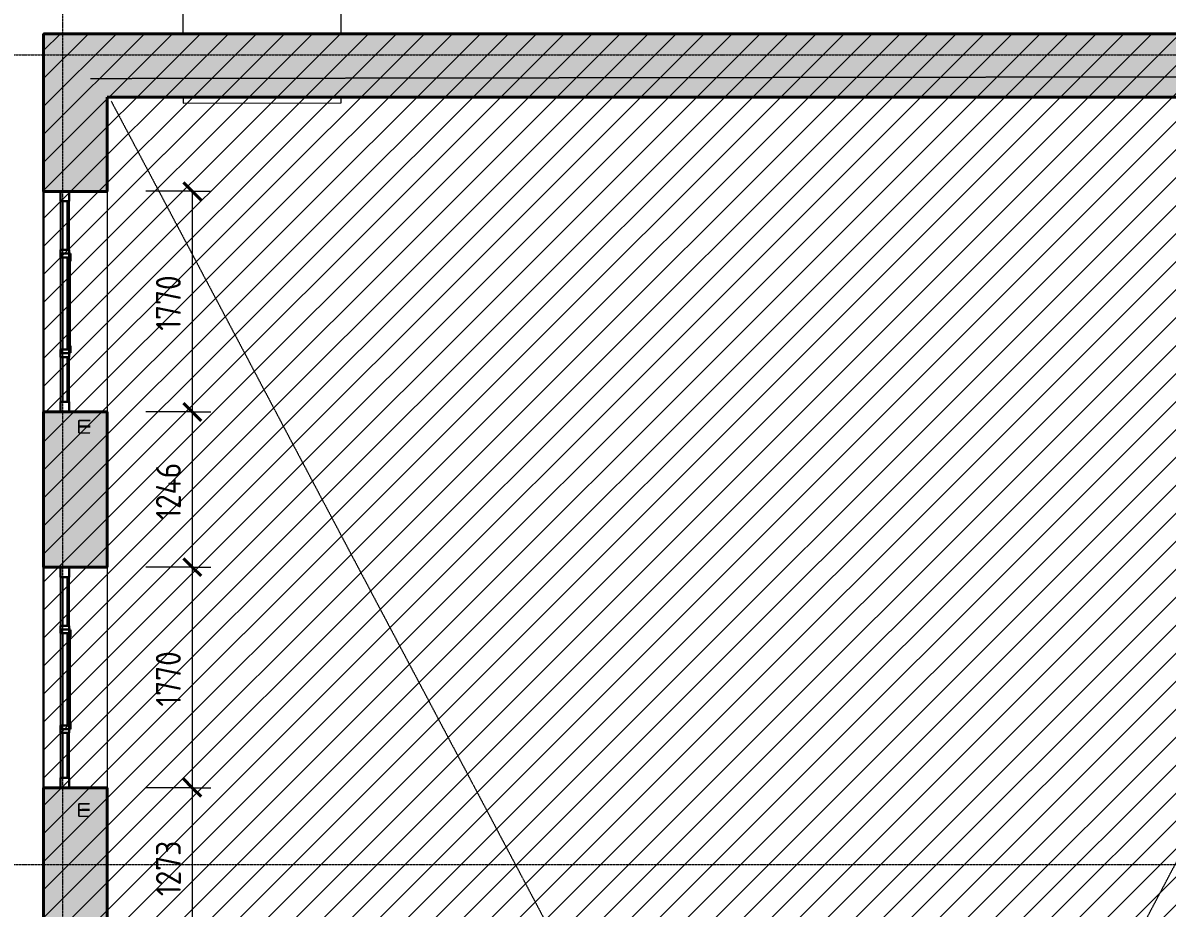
# Model space of a CAD drawing. Header units: millimetres. Extents: x -11886 to 379896, y -8130 to 47743.
# Drawn here: x 18289 to 27469, y 36508 to 43612 of the extents above; entities that cross this region are included whole.
import ezdxf

# ---------------------------------------------------------------- set-up
doc = ezdxf.new("R2010")
doc.units = ezdxf.units.MM
for name, pattern in [('ADSK_Линия сетки', [25, 20, -2.5, 0, -2.5]), ('ADSK_Сверху', [4.5, 3, -1.5]), ('ADSK_Снесено', [4.5, 3, -1.5])]:
    doc.linetypes.add(name, pattern=pattern)
for name, color, linetype, lineweight, true_color in [('_ Окна', 5, 'Continuous', 30, 0x0000ff), ('Витраж', 5, 'Continuous', 18, 0x0000ff), ('Линии', 7, 'Continuous', 9, 0x00a600), ('Окна', 5, 'Continuous', 18, 0x0000ff), ('Панели витража', 5, 'Continuous', 18, 0x0000ff), ('Стены наружные', 1, 'ADSK_Снесено', 18, 0xff0000)]:
    doc.layers.add(name, color=color, linetype=linetype, lineweight=lineweight, true_color=true_color)
for name, color, linetype, lineweight in [('Каркас', 7, 'Continuous', 18), ('Оси', 7, 'Continuous', 9), ('Перекрытие', 7, 'Continuous', 18), ('Размеры', 7, 'Continuous', 9), ('Размеры-100', 7, 'Continuous', 9)]:
    doc.layers.add(name, color=color, linetype=linetype, lineweight=lineweight)
doc.styles.add('GOST Common_1', font='GOST_Common.ttf', dxfattribs={"width": 0.9, "height": 200})
doc.dimstyles.new('ADSK_Основной_2_мм_Округление_до_1_мм', dxfattribs={"dimscale": 304.8, "dimtxt": 201.142999, "dimasz": 0.463911, "dimexe": 0.492126, "dimexo": 0.492126, "dimgap": 0.098425, "dimtad": 1, "dimdec": 0, "dimdsep": 46, "dimtxsty": 'GOST Common_1', "dimblk1": 'OBLIQUE', "dimblk2": 'OBLIQUE', "dimsah": 1, "dimcen": 0.09, "dimdle": 0.492126, "dimazin": 2, "dimtfac": 1, "dimtdec": 4, "dimtix": 1, "dimtmove": 0, "dimatfit": 3, "dimfxl": 1, "dimtvp": 1, "dimtolj": 1, "dimtzin": 0, "dimlwd": 20, "dimlwe": 20, "dimarcsym": 2})

# ---------------------------------------------------------------- blocks, each defined once
blk = doc.blocks.new('Типовая двутавровая балка _АСТО 20-93_ Балки - 100х200мм-836994-01 План 1-го этажа маркировочный')
at = {"layer": 'Каркас', "color": 253, "linetype": 'ADSK_Сверху', "true_color": 0xaaaaaa}
for p, q in [((-6151.7, 50), (-6151.7, -50)), ((-6151.7, 50), (-6061, 50)), ((-6061.2, 3), (-6151.7, 3)), ((-6061.2, -3), (-6151.7, -3)), ((-6151.7, -50), (-6061.4, -50))]:
    blk.add_line(p, q, dxfattribs=at)
at = {"layer": 'Каркас', "color": 9, "linetype": 'ADSK_Сверху', "true_color": 0xb9b9b9}
for p, q in [((-6151.7, 3.4), (-6151.7, 50)), ((-6151.7, 50), (-6061, 50)), ((-6151.7, -50), (-6151.7, -3.4)), ((-6151.7, -50), (-6061.4, -50))]:
    blk.add_line(p, q, dxfattribs=at)
at = {"layer": 'Каркас', "color": 253, "linetype": 'ADSK_Сверху', "true_color": 0xb2b2b2}
for p, q in [((-6151.7, 50), (-6151.7, 15)), ((-6151.7, 15), (-6151.7, 50)), ((-6061, 50), (-6151.7, 50)), ((-6151.7, 50), (-6061, 50)), ((-6151.7, 3), (-6151.7, 15)), ((-6151.7, 3), (-6151.7, 15)), ((-6151.7, -3), (-6151.7, 3)), ((-6151.7, -15), (-6151.7, -3)), ((-6151.7, -15), (-6151.7, -3)), ((-6151.7, -50), (-6151.7, -15)), ((-6151.7, -15), (-6151.7, -50)), ((-6151.7, -50), (-6061.4, -50)), ((-6151.7, -50), (-6061.4, -50))]:
    blk.add_line(p, q, dxfattribs=at)
blk = doc.blocks.new('Типовая двутавровая балка _АСТО 20-93_ Балки - 100х200мм-V1-01 План 1-го этажа маркировочный')
at = {"layer": 'Каркас', "color": 253, "linetype": 'ADSK_Сверху', "true_color": 0xaaaaaa}
for p, q in [((-6151.7, 50), (-6151.7, -50)), ((-6151.7, 50), (-6066, 50)), ((-6066.2, 3), (-6151.7, 3)), ((-6066.2, -3), (-6151.7, -3)), ((-6151.7, -50), (-6066.4, -50))]:
    blk.add_line(p, q, dxfattribs=at)
at = {"layer": 'Каркас', "color": 9, "linetype": 'ADSK_Сверху', "true_color": 0xb9b9b9}
for p, q in [((-6151.7, 3.4), (-6151.7, 50)), ((-6151.7, 50), (-6066, 50)), ((-6151.7, -50), (-6151.7, -3.4)), ((-6151.7, -50), (-6066.4, -50))]:
    blk.add_line(p, q, dxfattribs=at)
at = {"layer": 'Каркас', "color": 253, "linetype": 'ADSK_Сверху', "true_color": 0xb2b2b2}
for p, q in [((-6151.7, 50), (-6151.7, 15)), ((-6151.7, 15), (-6151.7, 50)), ((-6066, 50), (-6151.7, 50)), ((-6151.7, 50), (-6066, 50)), ((-6151.7, 3), (-6151.7, 15)), ((-6151.7, 3), (-6151.7, 15)), ((-6151.7, -3), (-6151.7, 3)), ((-6151.7, -15), (-6151.7, -3)), ((-6151.7, -15), (-6151.7, -3)), ((-6151.7, -50), (-6151.7, -15)), ((-6151.7, -15), (-6151.7, -50)), ((-6151.7, -50), (-6066.4, -50)), ((-6151.7, -50), (-6066.4, -50))]:
    blk.add_line(p, q, dxfattribs=at)
blk = doc.blocks.new('Прямоугольный импост - 70х20_60мм-1441795-01 План 1-го этажа маркировочный')
at = {"layer": 'Витраж', "color": 161, "linetype": 'ADSK_Сверху', "true_color": 0xaaaaff}
for p, q in [((18660.8, 33151.2), (18590.8, 33151.2)), ((18590.8, 33071.2), (18590.8, 33151.2)), ((18660.8, 33071.2), (18660.8, 33151.2))]:
    blk.add_line(p, q, dxfattribs=at)
blk = doc.blocks.new('Прямоугольный импост - 70х20_60мм-1439130-01 План 1-го этажа маркировочный')
at = {"layer": 'Витраж', "color": 161, "linetype": 'ADSK_Сверху', "true_color": 0xaaaaff}
for p, q in [((-80, 35), (0, 35)), ((0, 35), (0, -35)), ((0, -35), (-80, -35))]:
    blk.add_line(p, q, dxfattribs=at)
blk = doc.blocks.new('Прямоугольный импост - 70х20_60мм-1439131-01 План 1-го этажа маркировочный')
at = {"layer": 'Витраж', "color": 161, "linetype": 'ADSK_Сверху', "true_color": 0xaaaaff}
for p, q in [((0, 35), (-80, 35)), ((0, -35), (0, 35)), ((-80, -35), (0, -35))]:
    blk.add_line(p, q, dxfattribs=at)
blk = doc.blocks.new('Витраж-тент со смещением вовне - 60мм 30 сдвиг-V7-01 План 1-го этажа маркировочный')
at = {"layer": '_ Окна', "color": 161, "linetype": 'ADSK_Сверху', "true_color": 0xaaaaff}
for p, q in [((-400, 25), (-400, -45)), ((-400, 25), (-370, 25)), ((-400, -45), (-400, 25)), ((400, 25), (370, 25)), ((400, -45), (400, 25)), ((400, -45), (400, 25)), ((-340, -45), (-400, -45)), ((-340, -35), (-340, -45)), ((340, -35), (340, -45)), ((340, -45), (400, -45))]:
    blk.add_line(p, q, dxfattribs=at)
at = {"layer": 'Окна', "color": 161, "linetype": 'ADSK_Сверху', "true_color": 0xaaaaff}
blk.add_line((-340, -45), (340, -45), dxfattribs=at)
blk = doc.blocks.new('Прямоугольный импост - 70х20_60мм-1240131-01 План 1-го этажа маркировочный')
at = {"layer": 'Витраж', "color": 161, "linetype": 'ADSK_Сверху', "true_color": 0xaaaaff}
for p, q in [((18590.8, 31381.2), (18590.8, 31461.2)), ((18660.8, 31381.2), (18660.8, 31461.2)), ((18590.8, 31381.2), (18660.8, 31381.2))]:
    blk.add_line(p, q, dxfattribs=at)
blk = doc.blocks.new('Прямоугольный импост - 70х60мм-1426887-01 План 1-го этажа маркировочный')
at = {"layer": 'Витраж', "color": 161, "linetype": 'ADSK_Сверху', "true_color": 0xaaaaff}
for p, q in [((-6073.8, 27726.3), (-6143.8, 27726.3)), ((-6143.8, 27336.3), (-6143.8, 27726.3)), ((-6073.8, 27336.3), (-6073.8, 27726.3)), ((-6143.8, 27336.3), (-6073.8, 27336.3))]:
    blk.add_line(p, q, dxfattribs=at)
blk = doc.blocks.new('Прямоугольный импост - 70х60мм-1225009-01 План 1-го этажа маркировочный')
at = {"layer": 'Витраж', "color": 161, "linetype": 'ADSK_Сверху', "true_color": 0xaaaaff}
for p, q in [((-5936, 11391.9), (-6006, 11391.9)), ((-6006, 11031.9), (-6006, 11391.9)), ((-5936, 11031.9), (-5936, 11391.9)), ((-6006, 11031.9), (-5936, 11031.9))]:
    blk.add_line(p, q, dxfattribs=at)
blk = doc.blocks.new('Прямоугольный импост - 70х60мм-1229542-01 План 1-го этажа маркировочный')
at = {"layer": 'Витраж', "color": 161, "linetype": 'ADSK_Сверху', "true_color": 0xaaaaff}
for p, q in [((3808.5, 35377.6), (3738.5, 35377.6)), ((3738.5, 35377.6), (3738.5, 34637.6)), ((3808.5, 35377.6), (3808.5, 34637.6)), ((3738.5, 34637.6), (3808.5, 34637.6))]:
    blk.add_line(p, q, dxfattribs=at)
blk = doc.blocks.new('Прямоугольный импост - 70х60мм-1439128-01 План 1-го этажа маркировочный')
at = {"layer": 'Витраж', "color": 161, "linetype": 'ADSK_Сверху', "true_color": 0xaaaaff}
for p, q in [((-30, 35), (30, 35)), ((30, -35), (-30, -35))]:
    blk.add_line(p, q, dxfattribs=at)
blk = doc.blocks.new('Новые проёмы подвал - Новые проёмы подвал-999150-01 План 1-го этажа маркировочный')
at = {"layer": 'Линии', "color": 8, "lineweight": 18, "true_color": 0x808080}
for p, q in [((19572.1, 43699), (19572.7, 43525.1)), ((20842.4, 43525.1), (20842.1, 43701)), ((19574.3, 43015.1), (19574.5, 42967.7)), ((19574.5, 42967.7), (20843.2, 42969.7)), ((20843.2, 42969.7), (20843.2, 43015.1))]:
    blk.add_line(p, q, dxfattribs=at)
blk = doc.blocks.new('Системная панель - _AR_Стекло_40мм_привязка по центру-V85-01 План 1-го этажа маркировочный')
at = {"layer": 'Панели витража', "lineweight": 30}
for p, q in [((180, 20), (-180, 20)), ((-180, 20), (-180, -20)), ((180, -20), (180, 20)), ((-180, -20), (180, -20))]:
    blk.add_line(p, q, dxfattribs=at)
blk = doc.blocks.new('Прямоугольный импост - 70х20_60мм-V86-01 План 1-го этажа маркировочный')
at = {"layer": 'Витраж', "lineweight": 30}
for p, q in [((-80, 35), (0, 35)), ((-80, -35), (-80, 35)), ((0, 35), (0, -35)), ((0, -35), (-80, -35))]:
    blk.add_line(p, q, dxfattribs=at)
blk = doc.blocks.new('Прямоугольный импост - 70х20_60мм-V87-01 План 1-го этажа маркировочный')
at = {"layer": 'Витраж', "lineweight": 30}
for p, q in [((0, 35), (-80, 35)), ((-80, 35), (-80, -35)), ((0, -35), (0, 35)), ((-80, -35), (0, -35))]:
    blk.add_line(p, q, dxfattribs=at)
blk = doc.blocks.new('Системная панель - _AR_Стекло_40мм_привязка по центру-V88-01 План 1-го этажа маркировочный')
at = {"layer": 'Панели витража', "lineweight": 30}
for p, q in [((195, 20), (-195, 20)), ((-195, 20), (-195, -20)), ((195, -20), (195, 20)), ((-195, -20), (195, -20))]:
    blk.add_line(p, q, dxfattribs=at)
blk = doc.blocks.new('Системная панель - _AR_Стекло_40мм_привязка по центру-V89-01 План 1-го этажа маркировочный')
at = {"layer": 'Панели витража', "lineweight": 30}
for p, q in [((370, 20), (-370, 20)), ((-370, 20), (-370, -20)), ((370, -20), (370, 20)), ((-370, -20), (370, -20))]:
    blk.add_line(p, q, dxfattribs=at)
blk = doc.blocks.new('Прямоугольный импост - 70х60мм-V37-01 План 1-го этажа маркировочный')
at = {"layer": 'Витраж'}
for p, q in [((-6006, 9731.9), (-6006, 10091.9)), ((-5936, 10091.9), (-5936, 9731.9))]:
    blk.add_line(p, q, dxfattribs=at)
blk = doc.blocks.new('Прямоугольный импост - 70х60мм-V41-01 План 1-го этажа маркировочный')
at = {"layer": 'Витраж'}
for p, q in [((-6143.8, 27336.3), (-6143.8, 27726.3)), ((-6073.8, 27726.3), (-6073.8, 27336.3))]:
    blk.add_line(p, q, dxfattribs=at)
blk = doc.blocks.new('Прямоугольный импост - 70х60мм-V90-01 План 1-го этажа маркировочный')
at = {"layer": 'Витраж', "lineweight": 30}
for p, q in [((-30, 35), (30, 35)), ((-30, -35), (-30, 35)), ((30, 35), (30, -35)), ((30, -35), (-30, -35))]:
    blk.add_line(p, q, dxfattribs=at)
blk = doc.blocks.new('Прямоугольный импост - 70х60мм-V84-01 План 1-го этажа маркировочный')
at = {"layer": 'Витраж'}
for p, q in [((18590.8, 31881.2), (18590.8, 32621.2)), ((18660.8, 32621.2), (18660.8, 31881.2))]:
    blk.add_line(p, q, dxfattribs=at)
blk = doc.blocks.new('DIMBLOCK73-01 План 1-го этажа маркировочный')
at = {"layer": 'Размеры-100', "lineweight": 40, "transparency": 16777216}
for p, q in [((19647.7, 42260.2), (19577, 42330.9)), ((19647.7, 42260.2), (19718.4, 42189.5)), ((19647.7, 40490.2), (19577, 40560.9)), ((19647.7, 40490.2), (19718.4, 40419.5))]:
    blk.add_line(p, q, dxfattribs=at)
at = {"layer": 'Размеры-100', "lineweight": 20, "transparency": 16777216}
for p, q in [((19647.7, 42260.2), (19275.8, 42260.2)), ((19647.7, 42260.2), (19647.7, 40490.2)), ((19647.7, 42260.2), (19797.7, 42260.2)), ((19647.7, 40490.2), (19275.8, 40490.2)), ((19647.7, 40490.2), (19797.7, 40490.2))]:
    blk.add_line(p, q, dxfattribs=at)
at = {"layer": 'Размеры-100', "color": 0, "lineweight": 20, "transparency": 16777216, "insert": (19356.4, 41141.7), "char_height": 200, "width": 560.473, "attachment_point": 1, "rotation": 90, "line_spacing_factor": 1.022761, "style": 'GOST Common_1'}
blk.add_mtext('1770', dxfattribs=at)
blk = doc.blocks.new('_Oblique')
at = {"color": 0, "linetype": 'ByBlock', "lineweight": -2}
blk.add_line((-0.5, -0.5), (0.5, 0.5), dxfattribs=at)
blk = doc.blocks.new('DIMBLOCK74-01 План 1-го этажа маркировочный')
at = {"layer": 'Размеры-100', "lineweight": 20, "transparency": 16777216}
for p, q in [((19647.7, 40490.2), (19275.8, 40490.2)), ((19647.7, 40490.2), (19647.7, 39244.2)), ((19647.7, 40490.2), (19797.7, 40490.2)), ((19647.7, 39244.2), (19275.8, 39244.2)), ((19647.7, 39244.2), (19797.7, 39244.2))]:
    blk.add_line(p, q, dxfattribs=at)
at = {"layer": 'Размеры-100', "lineweight": 40, "transparency": 16777216}
for p, q in [((19647.7, 40490.2), (19577, 40560.9)), ((19647.7, 40490.2), (19718.4, 40419.5)), ((19647.7, 39244.2), (19577, 39314.9)), ((19647.7, 39244.2), (19718.4, 39173.5))]:
    blk.add_line(p, q, dxfattribs=at)
at = {"layer": 'Размеры-100', "color": 0, "lineweight": 20, "transparency": 16777216, "insert": (19356.4, 39625.1), "char_height": 200, "width": 580.928, "attachment_point": 1, "rotation": 90, "line_spacing_factor": 1.022761, "style": 'GOST Common_1'}
blk.add_mtext('1246', dxfattribs=at)
blk = doc.blocks.new('DIMBLOCK75-01 План 1-го этажа маркировочный')
at = {"layer": 'Размеры-100', "lineweight": 40, "transparency": 16777216}
for p, q in [((19647.7, 39244.2), (19577, 39314.9)), ((19647.7, 39244.2), (19718.4, 39173.5)), ((19647.7, 37474.2), (19577, 37544.9)), ((19647.7, 37474.2), (19718.4, 37403.5))]:
    blk.add_line(p, q, dxfattribs=at)
at = {"layer": 'Размеры-100', "lineweight": 20, "transparency": 16777216}
for p, q in [((19647.7, 39244.2), (19275.8, 39244.2)), ((19647.7, 39244.2), (19647.7, 37474.2)), ((19647.7, 39244.2), (19797.7, 39244.2)), ((19647.7, 37474.2), (19275.8, 37474.2)), ((19647.7, 37474.2), (19797.7, 37474.2))]:
    blk.add_line(p, q, dxfattribs=at)
at = {"layer": 'Размеры-100', "color": 0, "lineweight": 20, "transparency": 16777216, "insert": (19356.4, 38125.6), "char_height": 200, "width": 560.473, "attachment_point": 1, "rotation": 90, "line_spacing_factor": 1.022761, "style": 'GOST Common_1'}
blk.add_mtext('1770', dxfattribs=at)
blk = doc.blocks.new('DIMBLOCK76-01 План 1-го этажа маркировочный')
at = {"layer": 'Размеры-100', "lineweight": 20, "transparency": 16777216}
for p, q in [((19647.7, 37474.2), (19275.8, 37474.2)), ((19647.7, 37474.2), (19647.7, 36201.2)), ((19647.7, 37474.2), (19797.7, 37474.2)), ((19647.7, 36201.2), (19275.8, 36201.2)), ((19647.7, 36201.2), (19797.7, 36201.2))]:
    blk.add_line(p, q, dxfattribs=at)
at = {"layer": 'Размеры-100', "lineweight": 40, "transparency": 16777216}
for p, q in [((19647.7, 37474.2), (19577, 37544.9)), ((19647.7, 37474.2), (19718.4, 37403.5)), ((19647.7, 36201.2), (19577, 36271.9)), ((19647.7, 36201.2), (19718.4, 36130.5))]:
    blk.add_line(p, q, dxfattribs=at)
at = {"layer": 'Размеры-100', "color": 0, "lineweight": 20, "transparency": 16777216, "insert": (19356.4, 36604.1), "char_height": 200, "width": 560.473, "attachment_point": 1, "rotation": 90, "line_spacing_factor": 1.022761, "style": 'GOST Common_1'}
blk.add_mtext('1273', dxfattribs=at)

msp = doc.modelspace()

# ---------------------------------------------------------------- hatches: boundary and pattern name
at = {"lineweight": 13, "true_color": 0x636466, "transparency": 33554559}
h = msp.add_hatch(dxfattribs=at)
h.set_pattern_fill('ANSI31', color=251, scale=50)
h.set_pattern_definition([(45, (0, 84876.59), (-112.2532, 112.2532), [])])
h.paths.add_polyline_path([(31317.02, 43525.13), (18455.84, 43525.13), (18455.84, 20918.63), (11305.24, 20918.63), (11305.24, 17842.18), (18515.92, 17781.12), (38729.7, 17793.8), (38729.7, 20934.06), (31317.02, 20934.06)])
at = {"layer": 'Стены наружные', "linetype": 'Continuous', "true_color": 0xc0c0c0}
msp.add_hatch(color=9, dxfattribs=at).paths.add_polyline_path([(27800.63, 43015.13), (30807.02, 43015.13), (30807.02, 43525.13), (18455.84, 43525.13), (18455.84, 43015.13), (23341.69, 43015.13)])
h = msp.add_hatch(color=9, dxfattribs=at)
h.paths.add_polyline_path([(18455.84, 20408.63), (18965.84, 20408.63), (18965.84, 22247.07), (18455.84, 22247.07), (18455.84, 20652.47)])
h.paths.add_polyline_path([(18882.76, 24017.07), (18965.84, 24017.07), (18965.84, 25289.21), (18455.84, 25289.21), (18455.84, 24017.07)])
h.paths.add_polyline_path([(18455.84, 27059.21), (18965.84, 27059.21), (18965.84, 28334.14), (18455.84, 28334.14), (18455.84, 27100.05)])
h.paths.add_polyline_path([(18882.76, 30104.14), (18965.84, 30104.14), (18965.84, 31381.19), (18455.84, 31381.19), (18455.84, 30104.14)])
h.paths.add_polyline_path([(18455.84, 33151.19), (18965.84, 33151.19), (18965.84, 34431.16), (18455.84, 34431.16), (18455.84, 33474.2)])
h.paths.add_polyline_path([(18965.84, 36201.16), (18965.84, 37474.17), (18455.84, 37474.17), (18455.84, 36201.16), (18882.76, 36201.16)])
h.paths.add_polyline_path([(18882.76, 39244.17), (18965.84, 39244.17), (18965.84, 40490.18), (18455.84, 40490.18), (18455.84, 39244.17)])
h.paths.add_polyline_path([(18882.76, 42260.18), (18965.84, 42260.18), (18965.84, 43015.13), (18455.84, 43015.13), (18455.84, 42260.18)])

# ---------------------------------------------------------------- linework, layer by layer
at = {"color": 251, "lineweight": 30, "true_color": 0x636466}
msp.add_lwpolyline([(11305.24, 20918.63), (11305.24, 17842.18), (18515.92, 17781.12), (38729.7, 17793.8), (38729.7, 20934.06), (31317.02, 20934.06), (31317.02, 43525.13), (18455.84, 43525.13), (18455.84, 20918.63), (11305.24, 20918.63)], dxfattribs=at)
at = {"layer": 'Линии', "linetype": 'ADSK_Сверху'}
for p, q in [((18997.84, 42983.13), (30775.02, 20733.79)), ((18997.84, 20729.56), (30775.02, 42983.13))]:
    msp.add_line(p, q, dxfattribs=at)
at = {"layer": 'Оси', "linetype": 'ADSK_Линия сетки'}
for p, q in [((18609.91, -7330.38), (18609.91, 44534.79)), ((-11086.22, 43356.79), (57141.72, 43356.79)), ((-11086.22, 36856.79), (57141.72, 36856.79))]:
    msp.add_line(p, q, dxfattribs=at)
at = {"layer": 'Перекрытие', "color": 9, "linetype": 'ADSK_Сверху', "true_color": 0xaad4d4}
msp.add_line((18832.62, 43166.51), (30950.44, 43185.44), dxfattribs=at)
at = {"layer": 'Стены наружные', "color": 18, "linetype": 'Continuous', "lineweight": 40, "true_color": 0x000000}
for p, q in [((31317.02, 43525.13), (18455.84, 43525.13)), ((18455.84, 43525.13), (18455.84, 42260.18)), ((18965.84, 43015.13), (30807.02, 43015.13)), ((18965.84, 42260.18), (18965.84, 43015.13)), ((18455.84, 42260.18), (18965.84, 42260.18)), ((18455.84, 40490.18), (18455.84, 39244.17)), ((18965.84, 40490.18), (18455.84, 40490.18)), ((18965.84, 39244.17), (18965.84, 40490.18)), ((18455.84, 39244.17), (18965.84, 39244.17)), ((18455.84, 37474.17), (18455.84, 36201.16)), ((18965.84, 37474.17), (18455.84, 37474.17)), ((18965.84, 36201.16), (18965.84, 37474.17))]:
    msp.add_line(p, q, dxfattribs=at)
at = {"layer": 'Стены наружные', "color": 18, "linetype": 'Continuous', "true_color": 0x000000}
for p, q in [((18455.84, 40490.18), (18455.84, 42260.18)), ((18965.84, 42260.18), (18965.84, 40490.18)), ((18455.84, 37474.17), (18455.84, 39244.17)), ((18965.84, 39244.17), (18965.84, 37474.17))]:
    msp.add_line(p, q, dxfattribs=at)

# ---------------------------------------------------------------- block references
at = {"layer": '_ Окна', "color": 161, "linetype": 'ADSK_Сверху', "true_color": 0xaaaaff, "rotation": 89.99999999999993}
for p in [(18625.84, 41360.18), (18625.84, 38344.17)]:
    msp.add_blockref('Витраж-тент со смещением вовне - 60мм 30 сдвиг-V7-01 План 1-го этажа маркировочный', p, dxfattribs=at)
at = {"layer": 'Витраж', "color": 161, "linetype": 'ADSK_Сверху', "true_color": 0xaaaaff}
for name, p in [('Прямоугольный импост - 70х20_60мм-1441795-01 План 1-го этажа маркировочный', (0, 9109)), ('Прямоугольный импост - 70х60мм-1426887-01 План 1-го этажа маркировочный', (24734.59, 14453.84)), ('Прямоугольный импост - 70х60мм-1225009-01 План 1-го этажа маркировочный', (24596.88, 29538.26)), ('Прямоугольный импост - 70х20_60мм-1240131-01 План 1-го этажа маркировочный', (0, 9109)), ('Прямоугольный импост - 70х20_60мм-1441795-01 План 1-го этажа маркировочный', (0, 6092.98)), ('Прямоугольный импост - 70х60мм-1426887-01 План 1-го этажа маркировочный', (24734.59, 11437.82)), ('Прямоугольный импост - 70х60мм-1225009-01 План 1-го этажа маркировочный', (24596.88, 26522.24)), ('Прямоугольный импост - 70х20_60мм-1240131-01 План 1-го этажа маркировочный', (0, 6092.98))]:
    msp.add_blockref(name, p, dxfattribs=at)
at = {"layer": 'Витраж', "color": 161, "linetype": 'ADSK_Сверху', "true_color": 0xaaaaff, "extrusion": (0, 0, -1), "rotation": 90.00000000000007}
for name, p in [('Прямоугольный импост - 70х20_60мм-1439130-01 План 1-го этажа маркировочный', (-18625.84, 42260.18)), ('Прямоугольный импост - 70х60мм-1439128-01 План 1-го этажа маркировочный', (-18625.84, 41760.18)), ('Прямоугольный импост - 70х60мм-1439128-01 План 1-го этажа маркировочный', (-18625.84, 40960.18)), ('Прямоугольный импост - 70х20_60мм-1439130-01 План 1-го этажа маркировочный', (-18625.84, 39244.17)), ('Прямоугольный импост - 70х60мм-1439128-01 План 1-го этажа маркировочный', (-18625.84, 38744.17)), ('Прямоугольный импост - 70х60мм-1439128-01 План 1-го этажа маркировочный', (-18625.84, 37944.17))]:
    msp.add_blockref(name, p, dxfattribs=at)
at = {"layer": 'Витраж', "extrusion": (0, 0, -1), "rotation": 90.00000000000007}
for name, p in [('Прямоугольный импост - 70х20_60мм-V86-01 План 1-го этажа маркировочный', (-18625.84, 42260.18)), ('Прямоугольный импост - 70х60мм-V90-01 План 1-го этажа маркировочный', (-18625.84, 41760.18)), ('Прямоугольный импост - 70х60мм-V90-01 План 1-го этажа маркировочный', (-18625.84, 40960.18)), ('Прямоугольный импост - 70х20_60мм-V86-01 План 1-го этажа маркировочный', (-18625.84, 39244.17)), ('Прямоугольный импост - 70х60мм-V90-01 План 1-го этажа маркировочный', (-18625.84, 38744.17)), ('Прямоугольный импост - 70х60мм-V90-01 План 1-го этажа маркировочный', (-18625.84, 37944.17))]:
    msp.add_blockref(name, p, dxfattribs=at)
at = {"layer": 'Витраж'}
for name, p in [('Прямоугольный импост - 70х60мм-V41-01 План 1-го этажа маркировочный', (24734.59, 14453.84)), ('Прямоугольный импост - 70х60мм-V84-01 План 1-го этажа маркировочный', (0, 9109)), ('Прямоугольный импост - 70х60мм-V37-01 План 1-го этажа маркировочный', (24596.88, 30838.26)), ('Прямоугольный импост - 70х60мм-V41-01 План 1-го этажа маркировочный', (24734.59, 11437.82)), ('Прямоугольный импост - 70х60мм-V84-01 План 1-го этажа маркировочный', (0, 6092.98)), ('Прямоугольный импост - 70х60мм-V37-01 План 1-го этажа маркировочный', (24596.88, 27822.24))]:
    msp.add_blockref(name, p, dxfattribs=at)
at = {"layer": 'Витраж', "color": 161, "linetype": 'ADSK_Сверху', "true_color": 0xaaaaff}
for name, p, rotation in [('Прямоугольный импост - 70х60мм-1229542-01 План 1-го этажа маркировочный', (22399.33, 76367.83), 180), ('Прямоугольный импост - 70х20_60мм-1439131-01 План 1-го этажа маркировочный', (18625.84, 40490.18), 269.9999999999999), ('Прямоугольный импост - 70х60мм-1229542-01 План 1-го этажа маркировочный', (22399.33, 73351.81), 180), ('Прямоугольный импост - 70х20_60мм-1439131-01 План 1-го этажа маркировочный', (18625.84, 37474.17), 269.9999999999999)]:
    msp.add_blockref(name, p, dxfattribs=dict(at, rotation=rotation))
at = {"layer": 'Витраж', "rotation": 269.9999999999999}
for p in [(18625.84, 40490.18), (18625.84, 37474.17)]:
    msp.add_blockref('Прямоугольный импост - 70х20_60мм-V87-01 План 1-го этажа маркировочный', p, dxfattribs=at)
at = {"layer": 'Каркас', "color": 253, "linetype": 'ADSK_Сверху', "true_color": 0xaaaaaa, "rotation": 0.1151494702578507}
for name, p in [('Типовая двутавровая балка _АСТО 20-93_ Балки - 100х200мм-836994-01 План 1-го этажа маркировочный', (24889.23, 40383.9)), ('Типовая двутавровая балка _АСТО 20-93_ Балки - 100х200мм-V1-01 План 1-го этажа маркировочный', (24889.23, 37307.3))]:
    msp.add_blockref(name, p, dxfattribs=at)
at = {"layer": 'Линии', "color": 8, "lineweight": 18, "true_color": 0x808080}
msp.add_blockref('Новые проёмы подвал - Новые проёмы подвал-999150-01 План 1-го этажа маркировочный', (0, 0), dxfattribs=at)
at = {"layer": 'Панели витража', "rotation": 89.99999999999993}
for name, p in [('Системная панель - _AR_Стекло_40мм_привязка по центру-V88-01 План 1-го этажа маркировочный', (18625.84, 41985.18)), ('Системная панель - _AR_Стекло_40мм_привязка по центру-V89-01 План 1-го этажа маркировочный', (18625.84, 41360.18)), ('Системная панель - _AR_Стекло_40мм_привязка по центру-V85-01 План 1-го этажа маркировочный', (18625.84, 40750.18)), ('Системная панель - _AR_Стекло_40мм_привязка по центру-V88-01 План 1-го этажа маркировочный', (18625.84, 38969.17)), ('Системная панель - _AR_Стекло_40мм_привязка по центру-V89-01 План 1-го этажа маркировочный', (18625.84, 38344.17)), ('Системная панель - _AR_Стекло_40мм_привязка по центру-V85-01 План 1-го этажа маркировочный', (18625.84, 37734.17))]:
    msp.add_blockref(name, p, dxfattribs=at)

# ---------------------------------------------------------------- dimensions: what is measured, and where the dimension line sits
at = {"layer": 'Размеры', "lineweight": 20}
for base, p1, p2, override, picture, middle in [((19647.74, 40490.18), (19125.84, 42260.18), (19125.84, 40490.18), {"dimpost": '<>', "dimfxl": 1770}, 'DIMBLOCK73-01 План 1-го этажа маркировочный', (19517.74, 41375.18)), ((19647.74, 39244.17), (19125.84, 40490.18), (19125.84, 39244.17), {"dimpost": '<>', "dimfxl": 1246.016473}, 'DIMBLOCK74-01 План 1-го этажа маркировочный', (19517.74, 39867.18)), ((19647.74, 37474.17), (19125.84, 39244.17), (19125.84, 37474.17), {"dimpost": '<>', "dimfxl": 1770}, 'DIMBLOCK75-01 План 1-го этажа маркировочный', (19517.74, 38359.17)), ((19647.74, 36201.16), (19125.84, 37474.17), (19125.84, 36201.16), {"dimpost": '<>', "dimfxl": 1273.013045}, 'DIMBLOCK76-01 План 1-го этажа маркировочный', (19517.74, 36837.66))]:
    dim = msp.add_linear_dim(base=base, p1=p1, p2=p2, angle=90, dimstyle='ADSK_Основной_2_мм_Округление_до_1_мм', override=override, dxfattribs=at)
    dim.commit()
    dim.dimension.update_dxf_attribs({"geometry": picture, "text_midpoint": middle})

doc.saveas('drawing.dxf')
